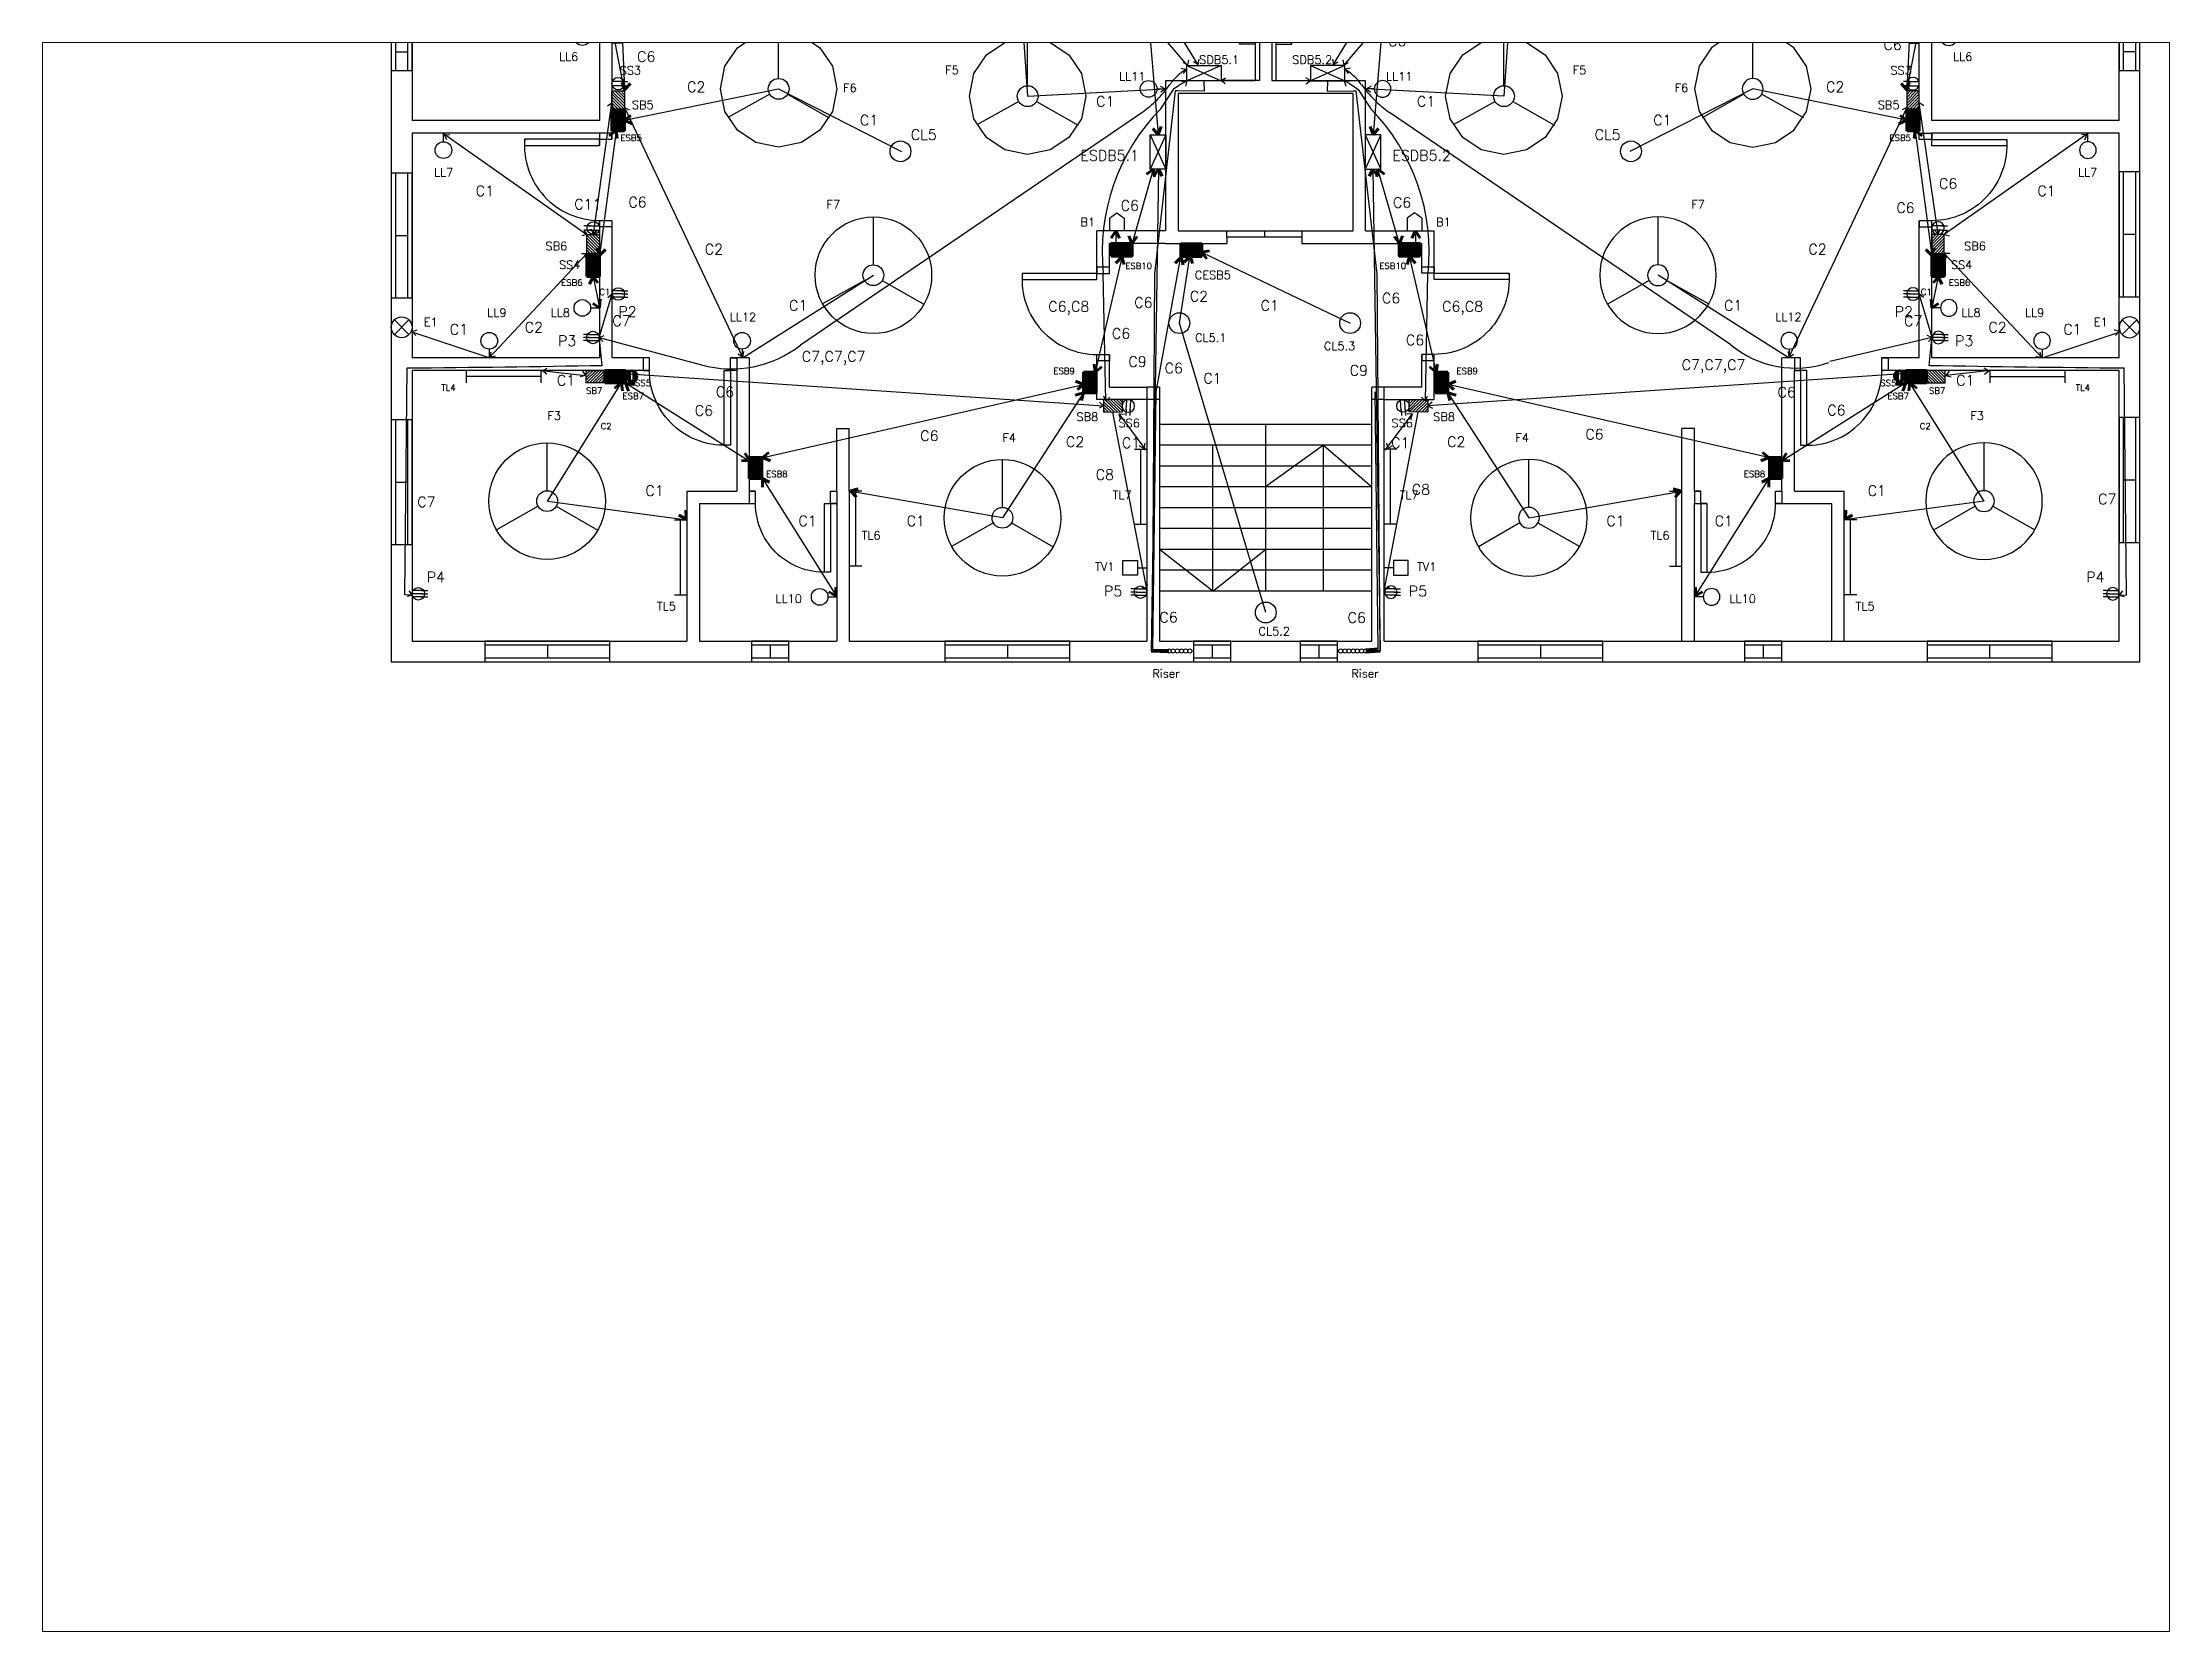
# Paper-space layout 'Layout1' of a CAD drawing. Header units: inches. Extents: x 0.2 to 10.4, y 0.2 to 7.8.
# The model-space entities are those that its viewports show. They can reach past a viewport. Long polylines and large blocks are cut down to what shows.
import ezdxf

# ---------------------------------------------------------------- set-up
doc = ezdxf.new("R2010")
doc.units = ezdxf.units.IN
doc.header["$LTSCALE"] = 20
doc.header["$MEASUREMENT"] = 0
doc.linetypes.add('HIDDEN', pattern=[0.375, 0.25, -0.125])
doc.layers.get('0').update_dxf_attribs({"lineweight": 200})
for name, color, linetype in [('Conduit', 121, 'HIDDEN'), ('Doors', 220, 'Continuous'), ('Fitting and Fixture', 70, 'Continuous'), ('Fitting Text', 80, 'Continuous'), ('Windows', 40, 'Continuous')]:
    doc.layers.add(name, color=color, linetype=linetype)
doc.layers.add('Emergency Conduit', color=10, linetype='HIDDEN', lineweight=211)
doc.styles.get("Standard").update_dxf_attribs({"font": 'simplex.shx', "height": 12})

# ---------------------------------------------------------------- blocks, each defined once
blk = doc.blocks.new('door1')
at = {"layer": 'Doors'}
for p, q in [((-3, 42), (-6, 42)), ((-6, 42), (-6, 6)), ((-3, 6), (-3, 42)), ((-45, 0), (-45, 6)), ((-45, 6), (-42, 6)), ((-42, 0), (-45, 0)), ((-42, 6), (-42, 0)), ((-6, 6), (-3, 6)), ((0, 6), (-3, 6)), ((-3, 6), (-3, 0)), ((-3, 0), (0, 0)), ((0, 0), (0, 6))]:
    blk.add_line(p, q, dxfattribs=at)
blk.add_arc((-6, 6), 36, 85.2198, 180, dxfattribs=at)
blk = doc.blocks.new('door2')
at = {"layer": 'Doors'}
for p, q in [((-6, 6), (-6, 39)), ((-3, 39), (-6, 39)), ((-3, 6), (-3, 39)), ((-42, 0), (-42, 6)), ((-42, 6), (-39, 6)), ((-39, 0), (-42, 0)), ((-39, 6), (-39, 0)), ((-6, 6), (-3, 6)), ((0, 6), (-3, 6)), ((-3, 6), (-3, 0)), ((-3, 0), (0, 0)), ((0, 0), (0, 6))]:
    blk.add_line(p, q, dxfattribs=at)
blk.add_arc((-6, 6), 33, 84.7841, 180, dxfattribs=at)
blk = doc.blocks.new('door3')
at = {"layer": 'Doors'}
for p, q in [((-36, 0), (0, 0)), ((-36, -3), (-36, 0)), ((-18, 0), (-18, -3)), ((0, 0), (0, -3)), ((0, -3), (-36, -3))]:
    blk.add_line(p, q, dxfattribs=at)
blk = doc.blocks.new('window2')
at = {"layer": 'Windows'}
for p, q in [((18, 10), (0, 10)), ((0, 10), (0, 0)), ((18, 8), (0, 8)), ((0, 2), (18, 2)), ((0, 0), (18, 0)), ((9, 8), (9, 2)), ((18, 0), (18, 10))]:
    blk.add_line(p, q, dxfattribs=at)
blk = doc.blocks.new('window1')
at = {"layer": 'Windows'}
for p, q in [((60, 10), (0, 10)), ((0, 10), (0, 0)), ((60, 8), (0, 8)), ((0, 2), (60, 2)), ((0, 0), (60, 0)), ((30, 8), (30, 2)), ((60, 0), (60, 10))]:
    blk.add_line(p, q, dxfattribs=at)
blk = doc.blocks.new('rodlight')
at = {"layer": 'Fitting and Fixture'}
for p, q in [((0, 6), (0, 0)), ((0, 3), (36, 3)), ((36, 6), (36, 0))]:
    blk.add_line(p, q, dxfattribs=at)
blk = doc.blocks.new('bulb')
at = {"layer": 'Fitting and Fixture'}
blk.add_line((0, 4.2), (0, 0), dxfattribs=at)
blk.add_circle((0, 8.2), 4, dxfattribs=at)
blk = doc.blocks.new('sb')
at = {"layer": 'Fitting and Fixture'}
h = blk.add_hatch(dxfattribs=at)
h.set_pattern_fill('ANSI31', color=256, scale=8)
h.set_pattern_definition([(45, (190.8121, -360.392), (-0.7071068, 0.7071068), [])])
h.paths.add_polyline_path([(0, 6), (0, 0), (9, 0), (9, 6)])
blk.add_lwpolyline([(0, 6), (9, 6), (9, 0), (0, 0)], close=True, dxfattribs=at)
blk = doc.blocks.new('2 pin socket')
at = {"layer": 'Fitting and Fixture'}
for p, q in [((2, 4.5), (-2.8, 4.5)), ((2.5, 2.5), (-2.8, 2.5)), ((1.6, 4.5), (4.6, 4.5)), ((1.6, 2.5), (4.6, 2.5)), ((2, 4.5), (2, 4.5))]:
    blk.add_line(p, q, dxfattribs=at)
blk.add_circle((0, 3.5), 3, dxfattribs=at)
blk = doc.blocks.new('tv outlet')
at = {"layer": 'Fitting and Fixture'}
for p, q in [((4.5, 0), (0, 0)), ((4.5, 3.5), (11.5, 3.5)), ((4.5, -3.5), (4.5, 3.5)), ((11.5, 3.5), (11.5, -3.5)), ((11.5, -3.5), (4.5, -3.5))]:
    blk.add_line(p, q, dxfattribs=at)
blk = doc.blocks.new('3 pin socket')
at = {"layer": 'Fitting and Fixture'}
for p, q in [((2, 3.5), (-3, 3.5)), ((2, 5), (-2.6, 5)), ((2, 2), (-2.6, 2)), ((1.6, 5), (4.6, 5)), ((1.6, 3.5), (4.6, 3.5)), ((1.6, 2), (4.6, 2))]:
    blk.add_line(p, q, dxfattribs=at)
blk.add_circle((0, 3.5), 3, dxfattribs=at)
blk = doc.blocks.new('sub div board for tv')
at = {"layer": 'Fitting and Fixture'}
blk.add_line((0, 7.5), (16.5, 0), dxfattribs=at)
blk.add_lwpolyline([(0, 7.5), (16.5, 7.5), (16.5, 0), (0, 0)], close=True, dxfattribs=at)
blk = doc.blocks.new('data connection outlet')
at = {"layer": 'Fitting and Fixture'}
for p, q in [((-172, 297), (-171, 300.5)), ((-171, 297), (-172, 297)), ((-172, 297), (-170, 297)), ((-171, 300.5), (-170, 297)), ((-171, 295.5), (-171, 297))]:
    blk.add_line(p, q, dxfattribs=at)
blk.add_lwpolyline([(-177.5, 300.5), (-164.5, 300.5), (-164.5, 295.5), (-177.5, 295.5)], close=True, dxfattribs=at)
blk = doc.blocks.new('lintel fan')
at = {"layer": 'Fitting and Fixture'}
for p, q in [((3.5, -3.5), (-3.5, 3.5)), ((-3.5, -3.5), (3.5, 3.5))]:
    blk.add_line(p, q, dxfattribs=at)
blk.add_circle((0, 0), 5, dxfattribs=at)
blk = doc.blocks.new('sub distribution board')
at = {"layer": 'Fitting and Fixture'}
for p, q in [((0, 7.5), (16.5, 0)), ((16.5, 7.5), (0, 0))]:
    blk.add_line(p, q, dxfattribs=at)
blk.add_lwpolyline([(0, 7.5), (16.5, 7.5), (16.5, 0), (0, 0)], close=True, dxfattribs=at)
blk = doc.blocks.new('wall mounted bell')
at = {"layer": 'Fitting and Fixture'}
for p, q in [((0, 6), (3.5, 8.5)), ((0, 6), (0, 0)), ((7, 0), (0, 0)), ((3.5, 8.5), (7, 6)), ((7, 6), (7, 0))]:
    blk.add_line(p, q, dxfattribs=at)
blk = doc.blocks.new('arrow')
at = {"layer": 'Conduit'}
for p, q in [((-2, -1.7), (0, 0)), ((0, 0), (0.8, -2.4))]:
    blk.add_line(p, q, dxfattribs=at)
blk = doc.blocks.new('red_arrow')
at = {"layer": 'Emergency Conduit'}
for p, q in [((-3.3, -2.5), (0, 0)), ((0, 0), (0.5, -3.8)), ((-3.3, -2.5), (0, 0)), ((0, 0), (0.5, -3.8))]:
    blk.add_line(p, q, dxfattribs=at)
blk = doc.blocks.new('ESB')
at = {"layer": 'Emergency Conduit'}
h = blk.add_hatch(dxfattribs=at)
h.set_pattern_fill('ANSI31', color=256, scale=8)
h.set_pattern_definition([(45, (172.1445, -360.6431), (-0.7071068, 0.7071068), [])])
h.paths.add_polyline_path([(0, 6), (0, 0), (10, 0), (10, 6)])
at = {"layer": 'Emergency Conduit', "linetype": 'ByBlock'}
blk.add_lwpolyline([(0, 6), (10, 6), (10, 0), (0, 0)], close=True, dxfattribs=at)
blk = doc.blocks.new('Fan')
at = {"layer": 'Fitting and Fixture'}
for p, q in [((0, 5), (0, 28)), ((-4.3, -2.5), (-24.4, -13.8)), ((4.3, -2.5), (24.3, -13.9))]:
    blk.add_line(p, q, dxfattribs=at)
for radius in [28, 5]:
    blk.add_circle((0, 0), radius, dxfattribs=at)

msp = doc.modelspace()

# ---------------------------------------------------------------- linework, layer by layer
at = {"lineweight": -2}
for p, q in [((-125.1, 488.3), (-125.1, 8.3)), ((714.9, 8.3), (714.9, 488.3)), ((-115.1, 340.3), (-115.1, 268.3)), ((-25.1, 340.3), (-25.1, 268.3)), ((-19.1, 340.3), (-19.1, 259.3)), ((289.9, 340.3), (289.9, 287.3)), ((300, 287.3), (300, 340.3)), ((608.9, 259.2), (608.9, 340.3)), ((614.9, 268.3), (614.9, 340.3)), ((704.9, 268.3), (704.9, 340.3)), ((246.9, 287.3), (246.9, 215.3)), ((289.9, 287.3), (246.9, 287.3)), ((342.9, 287.3), (300, 287.3)), ((342.9, 215.3), (342.9, 287.3)), ((252.9, 281.3), (252.9, 215.3)), ((336.9, 281.3), (252.9, 281.3)), ((336.9, 215.3), (336.9, 281.3)), ((-25.1, 268.3), (-115.1, 268.3)), ((704.9, 268.3), (614.9, 268.3)), ((-25.1, 262.3), (-115.1, 262.3)), ((-115.1, 262.3), (-115.1, 154.3)), ((-25.1, 262.3), (-25.1, 256.3)), ((704.9, 262.3), (614.9, 262.3)), ((614.9, 256.2), (614.9, 262.3)), ((704.9, 154.3), (704.9, 262.3)), ((-25.1, 220.3), (-25.1, 160.3)), ((-19.1, 220.3), (-19.1, 154.3)), ((246.9, 215.3), (213.9, 215.3)), ((213.9, 191.9), (213.9, 215.3)), ((219.9, 215.3), (219.9, 215.3)), ((252.9, 215.3), (336.9, 215.3)), ((342.9, 215.3), (375.9, 215.3)), ((369.9, 215.3), (369.9, 215.3)), ((375.9, 192), (375.9, 215.3)), ((608.9, 154.3), (608.9, 220.2)), ((614.9, 154.3), (614.9, 220.2)), ((246.9, 209.3), (219.9, 209.2)), ((219.9, 194.9), (219.9, 209.2)), ((246.9, 209.3), (276.3, 209.3)), ((276.3, 212.3), (276.3, 209.3)), ((312.3, 212.3), (312.3, 209.3)), ((312.3, 209.3), (342.9, 209.3)), ((342.9, 209.3), (369.9, 209.2)), ((369.9, 195), (369.9, 209.2)), ((-25.1, 154.3), (-115.1, 154.3)), ((-25.1, 160.3), (-25.1, 154.3)), ((-1.1, 154.3), (-19.1, 154.3)), ((40.9, 154.3), (37.9, 154.3)), ((46.9, 154.3), (38.1, 154.3)), ((46.9, 154.3), (46.9, 90.3)), ((213.9, 140.3), (213.9, 155.9)), ((219.9, 140.3), (219.9, 155.9)), ((369.9, 140.3), (369.9, 156)), ((375.9, 140.3), (375.9, 156)), ((542.9, 90.3), (542.9, 154.3)), ((548.9, 154.3), (542.9, 154.3)), ((551.9, 154.3), (548.9, 154.3)), ((608.9, 154.3), (590.9, 154.3)), ((704.9, 154.3), (614.9, 154.3)), ((-25.1, 148.3), (-115.1, 148.3)), ((-115.1, 148.3), (-115.1, 18.3)), ((-1.1, 148.3), (-25.1, 148.3)), ((40.9, 148.3), (34.9, 148.3)), ((40.9, 148.3), (40.9, 90.3)), ((548.9, 90.3), (548.9, 148.3)), ((554.9, 148.3), (548.9, 148.3)), ((614.9, 148.3), (590.9, 148.3)), ((704.9, 148.3), (614.9, 148.3)), ((704.9, 18.3), (704.9, 148.3)), ((213.9, 134.3), (213.9, 140.3)), ((237.9, 134.3), (213.9, 134.3)), ((219.9, 140.3), (237.9, 140.3)), ((237.9, 140.3), (237.9, 18.3)), ((243.9, 140.3), (237.9, 140.3)), ((243.9, 134.3), (237.9, 134.3)), ((243.9, 140.3), (243.9, 18.3)), ((351.9, 140.3), (345.9, 140.3)), ((345.9, 18.3), (345.9, 140.3)), ((351.9, 134.3), (345.9, 134.3)), ((351.9, 18.3), (351.9, 140.3)), ((369.9, 140.3), (351.9, 140.3)), ((351.9, 134.3), (375.9, 134.3)), ((375.9, 134.3), (375.9, 140.3)), ((88.9, 90.3), (88.9, 120.3)), ((88.9, 120.3), (94.9, 120.3)), ((94.9, 90.3), (94.9, 120.3)), ((345.9, 122.3), (243.9, 122.3)), ((294.9, 122.3), (294.9, 42.3)), ((494.9, 90.3), (494.9, 120.3)), ((500.9, 120.3), (494.9, 120.3)), ((500.9, 90.3), (500.9, 120.3)), ((345.9, 112.3), (243.9, 112.3)), ((345.9, 102.3), (243.9, 102.3)), ((269.5, 42.3), (269.5, 112.3)), ((322.7, 112.3), (294.9, 92.3)), ((322.7, 42.3), (322.7, 112.3)), ((322.7, 112.3), (345.9, 92.3)), ((345.9, 92.3), (243.9, 92.3)), ((16.9, 90.3), (16.9, 18.3)), ((16.9, 90.3), (40.9, 90.3)), ((22.9, 84.3), (22.9, 18.3)), ((22.9, 84.3), (49.9, 84.3)), ((46.9, 90.3), (49.9, 90.3)), ((82.9, 84.3), (88.9, 84.3)), ((85.9, 90.3), (88.9, 90.3)), ((88.9, 84.3), (88.9, 18.3)), ((94.9, 90.3), (94.9, 18.3)), ((345.9, 82.3), (243.9, 82.3)), ((494.9, 18.3), (494.9, 90.3)), ((500.9, 90.3), (503.9, 90.3)), ((500.9, 18.3), (500.9, 84.3)), ((500.9, 84.3), (506.9, 84.3)), ((539.9, 90.3), (542.9, 90.3)), ((539.9, 84.3), (566.9, 84.3)), ((548.9, 90.3), (572.9, 90.3)), ((566.9, 18.3), (566.9, 84.3)), ((572.9, 18.3), (572.9, 90.3)), ((345.9, 72.3), (243.9, 72.3)), ((345.9, 62.3), (243.9, 62.3)), ((269.5, 42.3), (243.9, 62.3)), ((269.5, 42.3), (294.9, 62.3)), ((345.9, 52.3), (243.9, 52.3)), ((345.9, 42.3), (243.9, 42.3)), ((-115.1, 18.3), (16.9, 18.3)), ((22.9, 18.3), (88.9, 18.3)), ((94.9, 18.3), (237.9, 18.3)), ((243.9, 18.3), (345.9, 18.3)), ((351.9, 18.3), (704.9, 18.3)), ((-125.1, 8.3), (714.9, 8.3))]:
    msp.add_line(p, q, dxfattribs=at)
at = {"layer": 'Conduit', "lineweight": -2}
for p, q in [((292, 481.5), (292, 287.5)), ((297.9, 481.5), (297.9, 287.5)), ((-13, 282.5), (-25.5, 346.3)), ((257.5, 294.5), (219, 340.1)), ((262.5, 295), (231.5, 346.5)), ((327.4, 295), (358.4, 346.5)), ((332.4, 294.5), (370.9, 340.1)), ((602.9, 282.5), (615.4, 346.3)), ((177, 334.3), (180.5, 280)), ((412.9, 334.3), (409.4, 280)), ((254.5, 286), (257.1, 287.3)), ((265.2, 287.3), (265.4, 282.4)), ((292, 287.5), (273.5, 287.5)), ((297.9, 287.5), (316.4, 287.5)), ((324.6, 287.3), (324.5, 282.4)), ((335.4, 286), (332.7, 287.3)), ((-28, 213.8), (-19.1, 276.8)), ((180.5, 280), (246.9, 283.5)), ((251.5, 282.5), (241.5, 194.6)), ((252.7, 282.5), (251.5, 282.5)), ((265.4, 282.4), (252.7, 282.5)), ((324.5, 282.4), (337.1, 282.5)), ((337.1, 282.5), (338.3, 282.5)), ((338.3, 282.5), (348.4, 194.6)), ((409.4, 280), (342.9, 283.5)), ((617.9, 213.8), (608.9, 276.8)), ((-13.1, 274.5), (43.6, 154.7)), ((71.5, 160.5), (235.5, 272.2)), ((518.4, 160.5), (354.4, 272.2)), ((602.9, 274.5), (546.3, 154.7)), ((-100, 262), (-31.1, 213.5)), ((689.9, 262), (620.9, 213.5)), ((-31.1, 204.5), (-78, 154.3)), ((620.9, 204.5), (667.9, 154.3)), ((218.2, 133.6), (216.9, 194.9)), ((241.5, 194.6), (240.4, 13.5)), ((348.4, 194.6), (349.7, 13.8)), ((371.7, 133.6), (372.9, 194.9)), ((-25.2, 164.1), (-19, 185)), ((44, 154.5), (106.5, 194)), ((545.9, 154.5), (483.4, 194)), ((615.1, 164.1), (608.9, 185)), ((-78, 154.3), (-114.5, 166.5)), ((-25.2, 164.1), (24, 151)), ((-23.7, 150.7), (-25, 163.5)), ((615.1, 164.1), (565.9, 152.5)), ((613.6, 150.7), (614.9, 163.5)), ((667.9, 154.3), (704.4, 166.5)), ((-118.5, 40.5), (-117.5, 149.5)), ((-53, 148.3), (-31.8, 145.8)), ((-22.5, 147.5), (217.1, 131.3)), ((612.4, 147.5), (372.8, 131.3)), ((642.9, 148.3), (621.7, 145.8)), ((708.4, 40.5), (707.4, 149.5)), ((238, 42.4), (221.6, 128.3)), ((237.5, 110), (224.5, 127.5)), ((351.9, 42.4), (368.2, 128.3)), ((352.4, 110), (365.4, 127.5)), ((-115, 40.4), (-118.5, 40.5)), ((704.9, 40.4), (708.4, 40.5))]:
    msp.add_line(p, q, dxfattribs=at)
at = {"layer": 'Conduit'}
for p, q in [((250.5, 283.2), (244.5, 274)), ((253, 285), (250.5, 283.2)), ((254.5, 286), (253, 285)), ((335.4, 286), (336.9, 285)), ((336.9, 285), (339.3, 283.2)), ((339.3, 283.2), (345.4, 274)), ((240.4, 13.5), (248.5, 13.5)), ((349.7, 13.8), (343, 13.5))]:
    msp.add_line(p, q, dxfattribs=at)
at = {"layer": 'Conduit', "lineweight": -2}
for centre, radius, start, end in [((269.7, 271), 25.4, 119.7642, 144.9143), ((320.1, 271), 25.4, 35.0857, 60.2358), ((199.4, 321.8), 61.4, 306.0192, 323.826), ((390.5, 321.8), 61.4, 216.174, 233.9808), ((314.9, 205.1), 98.5, 135.612, 185.9888), ((275, 205.1), 98.5, 354.0112, 44.388), ((38.3, 202.8), 53.8, 254.5479, 308.0719), ((549.5, 198.4), 49, 230.589, 288.9086), ((-190.4, 9332.3), 9183.1, 270.4549, 271.04015), ((780.3, 9332.3), 9183.1, 268.95985, 269.5451)]:
    msp.add_arc(centre, radius, start, end, dxfattribs=at)
at = {"layer": 'Emergency Conduit', "lineweight": -2}
for p, q in [((-108.5, 350), (-25.1, 308.3)), ((698.4, 350), (614.9, 308.3)), ((-16, 345.8), (-13, 283.5)), ((236.4, 346.3), (243.3, 261.5)), ((353.5, 346.3), (346.6, 261.5)), ((605.9, 345.8), (602.9, 283.5)), ((-13.1, 268.4), (61, 283.5)), ((61, 283.5), (120, 253.5)), ((528.9, 283.5), (469.9, 253.5)), ((602.9, 268.4), (528.9, 283.5)), ((-17.1, 263.4), (-25.1, 203.4)), ((607, 263.4), (615, 203.4)), ((230.9, 209.5), (241, 245)), ((243.5, 245), (239.9, 13.4)), ((346.4, 245), (350, 13.4)), ((359, 209.5), (348.8, 245)), ((223, 215.3), (223, 209)), ((366.9, 215.3), (366.9, 209)), ((264.4, 204.9), (335.5, 171)), ((225.8, 202.5), (213, 147.5)), ((242.4, 138), (254.2, 203)), ((253.5, 171), (258.5, 203)), ((364.1, 202.5), (376.9, 147.5)), ((-28.1, 193.4), (-25.1, 178.3)), ((618, 193.4), (614.9, 178.3)), ((295, 32), (253.5, 171)), ((-50.1, 85.5), (-14.5, 142.3)), ((-12.5, 142.3), (46.5, 105)), ((53.5, 106.5), (207.5, 141.5)), ((207.5, 137.5), (168.5, 77.5)), ((240.8, 13.9), (242.4, 138)), ((349, 14.5), (347.5, 138)), ((536.4, 106.5), (382.4, 141.5)), ((382.4, 137.5), (421.4, 77.5)), ((602.4, 142.3), (543.4, 105)), ((640, 85.5), (604.4, 142.3)), ((53.2, 96.4), (88.9, 39.5)), ((536.7, 96.4), (500.9, 39.5)), ((-50.1, 85.5), (16.9, 76.5)), ((168.5, 77.5), (94.9, 90.3)), ((421.4, 77.5), (494.9, 90.3)), ((640, 85.5), (572.9, 76.5))]:
    msp.add_line(p, q, dxfattribs=at)
at = {"layer": 'Emergency Conduit', "linetype": 'Continuous', "lineweight": -2}
for p, q in [((239.5, 261.5), (247, 245)), ((247, 261.5), (239.5, 245)), ((350.3, 261.5), (342.8, 245)), ((342.8, 261.5), (350.3, 245))]:
    msp.add_line(p, q, dxfattribs=at)
at = {"layer": 'Emergency Conduit'}
for p, q in [((-10.6, 147.9), (-10.6, 141.1)), ((-8.6, 147.9), (-8.6, 141.1)), ((598.5, 147.9), (598.5, 141.1)), ((600.5, 147.9), (600.5, 141.1)), ((239.9, 13.4), (248.5, 13.1)), ((240.8, 13.9), (248.5, 13.7)), ((349, 14.5), (343, 14)), ((350, 13.4), (343.1, 13))]:
    msp.add_line(p, q, dxfattribs=at)
at = {"layer": 'Emergency Conduit', "linetype": 'Continuous', "lineweight": -2}
for points in [[(239.5, 261.5), (247, 261.5), (247, 245), (239.5, 245)], [(350.3, 261.5), (342.8, 261.5), (342.8, 245), (350.3, 245)]]:
    msp.add_lwpolyline(points, close=True, dxfattribs=at)
at = {"layer": 'Emergency Conduit', "linetype": 'ByBlock'}
for centre in [(-9.6, 145.6), (599.5, 145.6)]:
    msp.add_circle(centre, 2.5, dxfattribs=at)
at = {"layer": 'Fitting and Fixture', "lineweight": -2}
for centre, radius in [((119.5, 253.5), 5), ((470.4, 253.5), 5), ((253.5, 171), 5), ((335.5, 171), 5), ((295, 32), 5), ((248.5, 13.5), 1), ((250.5, 13.5), 1), ((252.5, 13.5), 1), ((254.5, 13.5), 1), ((256.5, 13.5), 1), ((258.5, 13.5), 1), ((331, 13.5), 1), ((333, 13.5), 1), ((335, 13.5), 1), ((337, 13.5), 1), ((339, 13.5), 1), ((341, 13.5), 1), ((343, 13.5), 1)]:
    msp.add_circle(centre, radius, dxfattribs=at)

# ---------------------------------------------------------------- block references
at = {"layer": 'Conduit', "lineweight": -2}
for p, rotation in [((257.4, 294.9), 220.4149869250184), ((262.4, 295.2), 220.4149869250184), ((256.8, 292.9), 306.4308581201623), ((257.1, 287.3), 324.9594853005206), ((273.5, 287.5), 100.77136545493), ((-19.1, 276.8), 352.9817617380227), ((-13.4, 283.2), 187.1010469836922), ((246.6, 283.5), 290.5364069583073), ((-13.1, 274.5), 45.75780192402782), ((-99.5, 261.5), 73.07248693585295), ((-31.1, 213.5), 264.2894068625003), ((-28, 213.8), 187.1010469836922), ((-31.1, 204.5), 321.0276075942579), ((-19, 185), 357.966843298309), ((-115, 167), 90), ((-25.2, 164.1), 92.26026538286604), ((-77.5, 154.5), 152.040383205288), ((43.6, 154.7), 219.9244980136101), ((-52.4, 148), 102.3145065640542), ((-31.8, 145.8), 264.2894068625003), ((-22.5, 147.5), 101.4238766466382), ((217.1, 131.3), 280.7388971009054), ((218.2, 133.6), 184.7636416907261), ((224.5, 127.5), 65.55604521958345), ((236.4, 110.8), 219.92449801361), ((-115, 40.4), 269.0097055978971), ((237.6, 42.9), 219.92449801361)]:
    msp.add_blockref('arrow', p, dxfattribs=dict(at, rotation=rotation))
at = {"layer": 'Conduit', "lineweight": -2, "xscale": -1}
for p, rotation in [((327.5, 295.2), 139.5850130749816), ((332.5, 294.9), 139.5850130749816), ((316.4, 287.5), 259.22863454507), ((332.7, 287.3), 35.04051469947942), ((333.1, 292.9), 53.56914187983766), ((343.3, 283.5), 69.4635930416927), ((603.3, 283.2), 172.8989530163078), ((608.9, 276.8), 7.018238261977361), ((602.9, 274.5), 314.2421980759722), ((689.4, 261.5), 286.9275130641471), ((617.9, 213.8), 172.8989530163078), ((620.9, 213.5), 95.71059313749967), ((620.9, 204.5), 38.97239240574214), ((608.9, 185), 2.033156701691032), ((615.1, 164.1), 267.7397346171339), ((704.9, 167), 270), ((546.3, 154.7), 140.0755019863899), ((667.4, 154.5), 207.9596167947121), ((612.4, 147.5), 258.5761233533618), ((621.7, 145.8), 95.71059313749967), ((642.3, 148), 257.6854934359458), ((371.7, 133.6), 175.2363583092739), ((372.8, 131.3), 79.26110289909452), ((365.4, 127.5), 294.4439547804165), ((353.5, 110.8), 140.0755019863899), ((352.2, 42.9), 140.07550198639), ((704.9, 40.4), 90.99029440210288)]:
    msp.add_blockref('arrow', p, dxfattribs=dict(at, rotation=rotation))
at = {"layer": 'Doors', "lineweight": -2}
for name, p, rotation in [('door2', (-115.1, 346.3), 180), ('door1', (-19.1, 262.3), 90), ('door1', (219.9, 197.9), 90), ('door1', (548.9, 154.3), 180), ('door2', (500.9, 90.3), 180)]:
    msp.add_blockref(name, p, dxfattribs=dict(at, rotation=rotation))
at = {"layer": 'Doors', "lineweight": -2, "xscale": -1}
for name, p, rotation in [('door2', (704.9, 346.3), 180), ('door1', (608.9, 262.2), 270), ('door1', (369.9, 198), 270), ('door1', (40.9, 154.3), 180), ('door2', (88.9, 90.3), 180)]:
    msp.add_blockref(name, p, dxfattribs=dict(at, rotation=rotation))
at = {"layer": 'Doors', "lineweight": -2}
msp.add_blockref('door3', (312.3, 215.3), dxfattribs=at)
at = {"layer": 'Emergency Conduit', "lineweight": -2}
for name, p, rotation in [('red_arrow', (-25, 308.5), 263.1572265873691), ('red_arrow', (-13, 283), 190.7842978675626), ('ESB', (-19.1, 273.4), 270), ('red_arrow', (-13.1, 268.4), 118.4417496456922), ('red_arrow', (243.3, 261.5), 212.855721950433), ('red_arrow', (243.5, 245), 18.43494882292201), ('red_arrow', (223, 215.3), 18.91113254645887), ('red_arrow', (-25.1, 203.4), 188.6731740478798), ('ESB', (230.8, 209.2), 180), ('red_arrow', (230.7, 209.3), 194.344750838526), ('ESB', (264.2, 209), 180), ('red_arrow', (264.1, 205.1), 91.14946078698634), ('ESB', (-31.1, 203.4), 270), ('red_arrow', (225.9, 202.8), 8.432210468135045), ('red_arrow', (254.3, 202.7), 8.432210468135045), ('red_arrow', (258.7, 203.3), 8.432210468135045), ('red_arrow', (-28.1, 193.4), 27.75854060106003), ('red_arrow', (-25.1, 178.3), 228.0940580589171), ('ESB', (-12.5, 148.3), 180), ('red_arrow', (207.5, 141.5), 300.9637565320735), ('ESB', (207.5, 147.5), 270), ('red_arrow', (213, 147.5), 180), ('red_arrow', (-12.5, 142.3), 71.56505117707799), ('red_arrow', (207.5, 137.5), 338.1985905136482), ('red_arrow', (47, 105), 265.7636052009412), ('ESB', (46.9, 106.4), 270), ('red_arrow', (53.2, 106.4), 120.7841465263265), ('red_arrow', (53.2, 96.4), 53.9927137829108), ('red_arrow', (16.5, 77), 235.1246716553978), ('red_arrow', (95.5, 90.5), 95.71059313749966), ('red_arrow', (88.5, 40), 232.8152935467668)]:
    msp.add_blockref(name, p, dxfattribs=dict(at, rotation=rotation))
at = {"layer": 'Emergency Conduit', "lineweight": -2, "xscale": -1}
for name, p, rotation in [('red_arrow', (614.9, 308.5), 96.84277341263096), ('red_arrow', (602.9, 283), 169.2157021324374), ('red_arrow', (346.6, 261.5), 147.144278049567), ('red_arrow', (602.9, 268.4), 241.5582503543079), ('ESB', (608.9, 273.4), 90), ('red_arrow', (346.4, 245), 341.565051177078), ('red_arrow', (366.9, 215.3), 341.0888674535411), ('red_arrow', (359.2, 209.3), 165.655249161474), ('ESB', (359.1, 209.2), 180), ('red_arrow', (615, 203.4), 171.3268259521203), ('red_arrow', (364, 202.8), 351.5677895318649), ('ESB', (621, 203.4), 90), ('red_arrow', (618, 193.4), 332.24145939894), ('red_arrow', (614.9, 178.3), 131.9059419410829), ('red_arrow', (376.9, 147.5), 180), ('ESB', (382.4, 147.5), 90), ('red_arrow', (382.4, 141.5), 59.03624346792648), ('ESB', (602.4, 148.3), 180), ('red_arrow', (382.4, 137.5), 21.80140948635184), ('red_arrow', (602.4, 142.3), 288.434948822922), ('red_arrow', (536.6, 106.4), 239.2158534736735), ('ESB', (542.9, 106.4), 90), ('red_arrow', (542.9, 105), 94.2363947990588), ('red_arrow', (536.7, 96.4), 306.0072862170892), ('red_arrow', (494.4, 90.5), 264.2894068625004), ('red_arrow', (573.4, 77), 124.8753283446022), ('red_arrow', (501.4, 40), 127.1847064532331)]:
    msp.add_blockref(name, p, dxfattribs=dict(at, rotation=rotation))
at = {"layer": 'Emergency Conduit', "lineweight": -2}
for name, p in [('sub distribution board', (257, 287.3)), ('red_arrow', (-17.1, 263.4)), ('red_arrow', (241, 245)), ('red_arrow', (-14.5, 142.3))]:
    msp.add_blockref(name, p, dxfattribs=at)
at = {"layer": 'Emergency Conduit', "lineweight": -2, "xscale": -1}
for name, p in [('sub distribution board', (332.9, 287.3)), ('red_arrow', (607, 263.4)), ('red_arrow', (348.8, 245)), ('red_arrow', (604.4, 142.3))]:
    msp.add_blockref(name, p, dxfattribs=at)
at = {"layer": 'Fitting and Fixture'}
for p in [(-287.5, 338.3), (61, 283.5), (180.6, 280), (409.4, 280), (106.5, 194), (-50.2, 85.5), (168.5, 77.5)]:
    msp.add_blockref('Fan', p, dxfattribs=at)
at = {"layer": 'Fitting and Fixture', "lineweight": -2}
for name, p, rotation in [('data connection outlet', (-314.6, 141), 270), ('sub div board for tv', (289.9, 305), 90), ('bulb', (-25.1, 308.3), 90), ('bulb', (246.9, 283.5), 90), ('sb', (-19.1, 282.5), 270), ('bulb', (-100, 262.3), 180), ('2 pin socket', (-28, 220.2), 180), ('sb', (-25.1, 204.5), 90), ('bulb', (-25.1, 178.3), 90), ('3 pin socket', (-28.2, 167.6), 180), ('rodlight', (-53, 148.3), 180), ('sb', (-22.5, 148.3), 180), ('2 pin socket', (357.4, 131), 273.3664606634298), ('sb', (372.8, 134.3), 179.9193256820048), ('rodlight', (237.9, 74.5), 90), ('rodlight', (94.9, 90.3), 270), ('rodlight', (16.9, 40.5), 90), ('tv outlet', (237.9, 53.5), 180), ('bulb', (88.9, 39.5), 90), ('3 pin socket', (234.8, 45.3), 180)]:
    msp.add_blockref(name, p, dxfattribs=dict(at, rotation=rotation))
at = {"layer": 'Fitting and Fixture', "lineweight": -2, "xscale": -1}
for name, p, rotation in [('sub div board for tv', (300, 305), 270), ('data connection outlet', (904.4, 141), 90), ('bulb', (614.9, 308.3), 270), ('bulb', (342.9, 283.5), 270), ('sb', (608.9, 282.5), 90), ('bulb', (689.9, 262.3), 180), ('2 pin socket', (617.9, 220.2), 180), ('sb', (614.9, 204.5), 270), ('bulb', (614.9, 178.3), 270), ('3 pin socket', (618.1, 167.6), 180), ('sb', (612.4, 148.3), 180), ('rodlight', (642.9, 148.3), 180), ('sb', (217.1, 134.3), 180.0806743179953), ('2 pin socket', (232.5, 131), 86.63353933657021), ('rodlight', (351.9, 74.5), 270), ('rodlight', (494.9, 90.3), 90), ('rodlight', (572.9, 40.5), 270), ('tv outlet', (351.9, 53.5), 180), ('3 pin socket', (355.1, 45.3), 180), ('bulb', (500.9, 39.5), 270)]:
    msp.add_blockref(name, p, dxfattribs=dict(at, rotation=rotation))
at = {"layer": 'Fitting and Fixture', "xscale": -1}
for p in [(528.9, 283.5), (483.4, 194), (640, 85.5), (421.4, 77.5)]:
    msp.add_blockref('Fan', p, dxfattribs=at)
at = {"layer": 'Fitting and Fixture', "lineweight": -2}
for name, p in [('2 pin socket', (-16.1, 282.5)), ('wall mounted bell', (219.9, 215.4)), ('3 pin socket', (-16, 181.5)), ('lintel fan', (-120.1, 169)), ('bulb', (-78, 154.3)), ('bulb', (43.4, 154.3)), ('3 pin socket', (-112.1, 37.5))]:
    msp.add_blockref(name, p, dxfattribs=at)
at = {"layer": 'Fitting and Fixture', "lineweight": -2, "xscale": -1}
for name, p in [('2 pin socket', (605.9, 282.5)), ('wall mounted bell', (369.9, 215.4)), ('3 pin socket', (605.9, 181.5)), ('lintel fan', (709.9, 169)), ('bulb', (546.4, 154.3)), ('bulb', (667.9, 154.3)), ('3 pin socket', (701.9, 37.5))]:
    msp.add_blockref(name, p, dxfattribs=at)
at = {"layer": 'Windows', "lineweight": -2, "rotation": 90}
for name, p in [('window2', (-115.1, 292.3)), ('window2', (714.9, 292.4)), ('window1', (-115.1, 183.1)), ('window1', (714.9, 183.7)), ('window1', (-115.1, 64.6)), ('window1', (714.9, 65.7))]:
    msp.add_blockref(name, p, dxfattribs=at)
at = {"layer": 'Windows', "lineweight": -2}
for name, p in [('window1', (-80.1, 8.3)), ('window2', (47.9, 8.3)), ('window1', (140.9, 8.3)), ('window2', (260.2, 8.3)), ('window2', (311.5, 8.3)), ('window1', (396.9, 8.3)), ('window2', (524.9, 8.3)), ('window1', (612.7, 8.3))]:
    msp.add_blockref(name, p, dxfattribs=at)

# ---------------------------------------------------------------- texts
at = {"layer": 'Conduit', "lineweight": -2, "char_height": 5}
for s, heights, insert, attachment_point in [('C6', [0], (591.7, 307.2), 1), ('C6', [0], (-7, 301.5), 1), ('C1', [0], (213.5, 280), 1), ('C1', [0], (376.4, 280), 3), ('C1', [0], (-84.5, 237), 1), ('C6', [0], (618.4, 240.5), 1), ('C1', [0], (674.4, 237), 3), ('C11', [0], (-37.2, 230.6), 1), ('C2', [0], (25.5, 209), 1), ('C2', [0], (564.4, 209), 3), ('C7', [0], (-18.9, 174.6), 1), ('C1', [0], (66, 182), 1), ('C6,C8', [5.95], (190.5, 181.5), 1), ('C6,C8', [5.95], (399.4, 181.5), 3), ('C1', [0], (523.9, 182), 3), ('C7', [0], (601.6, 174.6), 1), ('C1', [0], (-97, 170.5), 1), ('C2', [0], (-61, 171.5), 1), ('C2', [0], (650.9, 171.5), 3), ('C1', [0], (686.9, 170.5), 3), ('C7,C7,C7', [5], (72.1, 157.5), 1), ('C9', [0], (229, 155), 1), ('C7,C7,C7', [0], (525.4, 153.5), 3), ('C1', [0], (-45.5, 146), 1), ('C9', [0], (335.3, 150.8), 1), ('C1', [0], (635.4, 146), 3), ('C6', [0], (30.8, 140.5), 1), ('C6', [0], (540.8, 140.3), 1), ('C1', [0], (225.9, 116), 1), ('C1', [0], (364, 116), 3), ('C8', [0], (213.3, 100.7), 1), ('C8', [0], (365.1, 93.6), 1), ('C7', [0], (-112.6, 87.6), 1), ('C7', [0], (694.8, 89), 1)]:
    msp.add_mtext_dynamic_manual_height_columns(s, width=12, gutter_width=60, heights=heights, dxfattribs=dict(at, insert=insert, attachment_point=attachment_point))
at = {"layer": 'Emergency Conduit', "lineweight": -2}
for s, width, heights, insert, char_height, attachment_point in [('C6', 10.734, [0], (224.8, 312.5), 5, 1), ('C6', 10.734, [0], (353.7, 309), 5, 1), ('C2', 10.734, [0], (17, 287), 5, 1), ('C2', 10.734, [0], (572.9, 287), 5, 3), ('C1', 10.734, [0], (100, 271), 5, 1), ('C1', 10.734, [0], (489.9, 271), 5, 3), ('ESDB5.1', 39.061, [0], (206, 254), 5, 1), ('ESDB5.2', 39.061, [0], (383.9, 254), 5, 3), ('C6', 10.734, [0], (-11.2, 231.6), 5, 1), ('C6', 10.734, [0], (225.3, 230), 5, 1), ('C6', 10.734, [0], (356.1, 231.4), 5, 1), ('C6', 10.734, [0], (597.9, 228.9), 5, 1), ('CESB5', 17.5, [0], (260.9, 196.1), 4, 1), ('C1', 10.734, [0], (-25.1, 187.5), 3, 1), ('C2', 10.734, [0], (258.5, 186.4), 5, 1), ('C6', 10.734, [0], (350.8, 185.5), 5, 1), ('C1', 10.734, [0], (614.9, 187.5), 3, 3), ('C6', 10.734, [0], (231.8, 183.4), 5, 1), ('C1', 10.734, [0], (292.5, 182), 5, 1), ('C6', 10.734, [0], (221.1, 168.5), 5, 1), ('C6', 10.734, [0], (362.3, 165.4), 5, 1), ('C6', 10.734, [0], (246.4, 151.9), 5, 1), ('C1', 10.734, [0], (265, 147), 5, 1), ('C2', 10.734, [0], (-24.5, 123), 3, 1), ('C6', 10.734, [0], (20.7, 131.5), 5, 1), ('C6', 10.734, [0], (564.7, 131.7), 5, 1), ('C2', 10.734, [0], (614.4, 123), 3, 3), ('C6', 10.734, [0], (129, 119.4), 5, 1), ('C2', 10.734, [5], (199, 116.5), 5, 1), ('C2', 10.734, [5], (390.9, 116.5), 5, 3), ('C6', 10.734, [0], (448.5, 120.1), 5, 1), ('C1', 10.734, [0], (-3, 93), 5, 1), ('C1', 10.734, [0], (592.9, 93), 5, 3), ('C1', 10.734, [0], (70.5, 78.5), 5, 1), ('C1', 10.734, [0], (122.5, 78.5), 5, 1), ('C1', 10.734, [0], (467.4, 78.5), 5, 3), ('C1', 10.734, [0], (519.4, 78.5), 5, 3), ('C6', 10.734, [0], (243.9, 32.2), 5, 1), ('C6', 10.734, [0], (334.3, 32), 5, 1)]:
    msp.add_mtext_dynamic_manual_height_columns(s, width=width, gutter_width=60, heights=heights, dxfattribs=dict(at, insert=insert, char_height=char_height, attachment_point=attachment_point))
at = {"layer": 'Emergency Conduit', "char_height": 3}
for s, insert, attachment_point in [('ESB5', (-15, 261.5), 1), ('ESB5', (604.9, 261.5), 3), ('ESB10', (227.5, 200), 1), ('ESB10', (362.4, 200), 3), ('ESB6', (-43.5, 192), 1), ('ESB6', (633.4, 192), 3), ('ESB9', (193, 149.5), 1), ('ESB9', (396.9, 149.5), 3), ('ESB7', (-14, 137.5), 1), ('ESB7', (603.9, 137.5), 3), ('ESB8', (55, 100), 1), ('ESB8', (534.9, 100), 3)]:
    msp.add_mtext_dynamic_manual_height_columns(s, width=23, gutter_width=60, heights=[0], dxfattribs=dict(at, insert=insert, attachment_point=attachment_point))
at = {"layer": 'Emergency Conduit', "color": 1, "lineweight": -2, "char_height": 3}
for insert, attachment_point in [((-8, 143.7), 1), ((597.9, 143.7), 3)]:
    msp.add_mtext_dynamic_manual_height_columns('SS5', width=24.5, gutter_width=60, heights=[0], dxfattribs=dict(at, insert=insert, attachment_point=attachment_point))
at = {"layer": 'Fitting Text', "lineweight": -2}
for s, width, heights, insert, char_height, attachment_point in [('LL6', 12.359, [0], (-44.5, 301), 4, 1), ('SDB5.1', 12.359, [0], (263, 299.5), 4, 1), ('SDB5.2', 12.359, [0], (326.9, 299.5), 4, 3), ('LL6', 12.359, [0], (634.4, 301), 4, 3), ('SS3', 24.5, [0], (-15.4, 294.4), 4, 1), ('F5', 17.5, [0], (141, 294.5), 4, 1), ('LL11', 12.359, [0], (224.5, 291.5), 4, 1), ('LL11', 12.359, [0], (365.4, 291.5), 4, 3), ('F5', 17.5, [0], (448.9, 294.5), 4, 3), ('SS3', 24.5, [0], (605.3, 294.4), 4, 3), ('SB5', 24.5, [0], (-9.5, 277.8), 4, 1), ('F6', 17.5, [0], (92, 286), 4, 1), ('F6', 17.5, [0], (497.9, 286), 4, 3), ('SB5', 24.5, [0], (599.4, 277.8), 4, 3), ('CL5', 19.5, [5], (124.5, 264), 5, 1), ('CL5', 19.5, [5], (465.4, 264), 5, 3), ('LL7', 12.359, [0], (-104.5, 245.5), 4, 1), ('LL7', 12.359, [0], (694.4, 245.5), 4, 3), ('F7', 17.5, [0], (84, 230), 4, 1), ('F7', 17.5, [0], (505.9, 230), 4, 3), ('B1', 12.359, [0], (206, 221.5), 4, 1), ('B1', 12.359, [0], (383.9, 221.5), 4, 3), ('SB6', 24.5, [0], (-51, 210), 4, 1), ('SB6', 24.5, [0], (640.9, 210), 4, 3), ('SS4', 24.5, [0], (-44.5, 201), 4, 1), ('SS4', 24.5, [0], (634.4, 201), 4, 3), ('LL9', 12.359, [0], (-79, 178), 4, 1), ('LL8', 12.359, [0], (-48.5, 178), 4, 1), ('P2', 12.359, [0], (-16, 179), 5, 1), ('LL12', 12.359, [0], (37.5, 176), 4, 1), ('LL12', 12.359, [0], (552.4, 176), 4, 3), ('P2', 12.359, [0], (605.9, 179), 5, 3), ('LL8', 12.359, [0], (638.4, 178), 4, 3), ('LL9', 12.359, [0], (668.9, 178), 4, 3), ('E1', 17.5, [0], (-109.5, 173.5), 4, 1), ('P3', 8.239, [0], (-45, 165), 5, 1), ('CL5.1', 17.5, [0], (261, 166), 4, 1), ('P3', 8.239, [0], (634.9, 165), 5, 3), ('E1', 17.5, [0], (699.4, 173.5), 4, 3), ('CL5.3', 17.5, [0], (338, 162), 4, 3), ('TL4', 8.439, [0], (-101, 141.5), 3, 1), ('SB7', 24.5, [0], (-31.5, 140), 3, 1), ('SB7', 24.5, [0], (621.4, 140), 3, 3), ('TL4', 8.439, [0], (690.9, 141.5), 3, 3), ('F3', 17.5, [0], (-50.1, 128.5), 4, 1), ('SB8', 24.5, [0], (214.5, 128), 4, 3), ('SS6', 24.5, [0], (234.5, 125), 4, 3), ('SS6', 24.5, [0], (355.4, 125), 4, 1), ('SB8', 24.5, [0], (375.4, 128), 4, 1), ('F3', 17.5, [0], (640, 128.5), 4, 3), ('F4', 17.5, [0], (168.5, 118), 4, 1), ('F4', 17.5, [0], (421.4, 118), 4, 3), ('TL7', 8.439, [0], (221.5, 90.5), 4, 1), ('TL7', 8.439, [0], (368.4, 90.5), 4, 3), ('TL6', 8.439, [0], (100.9, 71), 4, 1), ('TL6', 8.439, [0], (488.9, 71), 4, 3), ('P4', 8.239, [3.29], (-108, 51.5), 5, 1), ('TV1', 17.5, [0], (213, 56), 4, 1), ('TV1', 17.5, [0], (376.9, 56), 4, 3), ('P4', 8.239, [3.29], (697.9, 51.5), 5, 3), ('P5', 17.5, [0], (217.3, 44.8), 5, 1), ('P5', 17.5, [0], (372.5, 44.8), 5, 3), ('TL5', 8.439, [0], (2.5, 37), 4, 1), ('LL10', 12.359, [0], (59.5, 40.6), 4, 1), ('LL10', 12.359, [0], (530.4, 40.6), 4, 3), ('TL5', 8.439, [0], (587.4, 37), 4, 3), ('CL5.2', 17.5, [0], (291.5, 25), 4, 1), ('Riser', 10.5, [0], (240.5, 4.7), 4, 1), ('Riser', 10.5, [0], (349.3, 4.7), 4, 3)]:
    msp.add_mtext_dynamic_manual_height_columns(s, width=width, gutter_width=60, heights=heights, dxfattribs=dict(at, insert=insert, char_height=char_height, attachment_point=attachment_point))

psp = doc.layouts.get("Layout1")

# ---------------------------------------------------------------- viewports
at = {"layer": '0'}
psp.add_viewport(center=(5.303, 4.02), size=(10.112, 7.55354), view_center_point=(218.25, -75.79), view_height=763.19513, dxfattribs=at)

doc.saveas('drawing.dxf')
